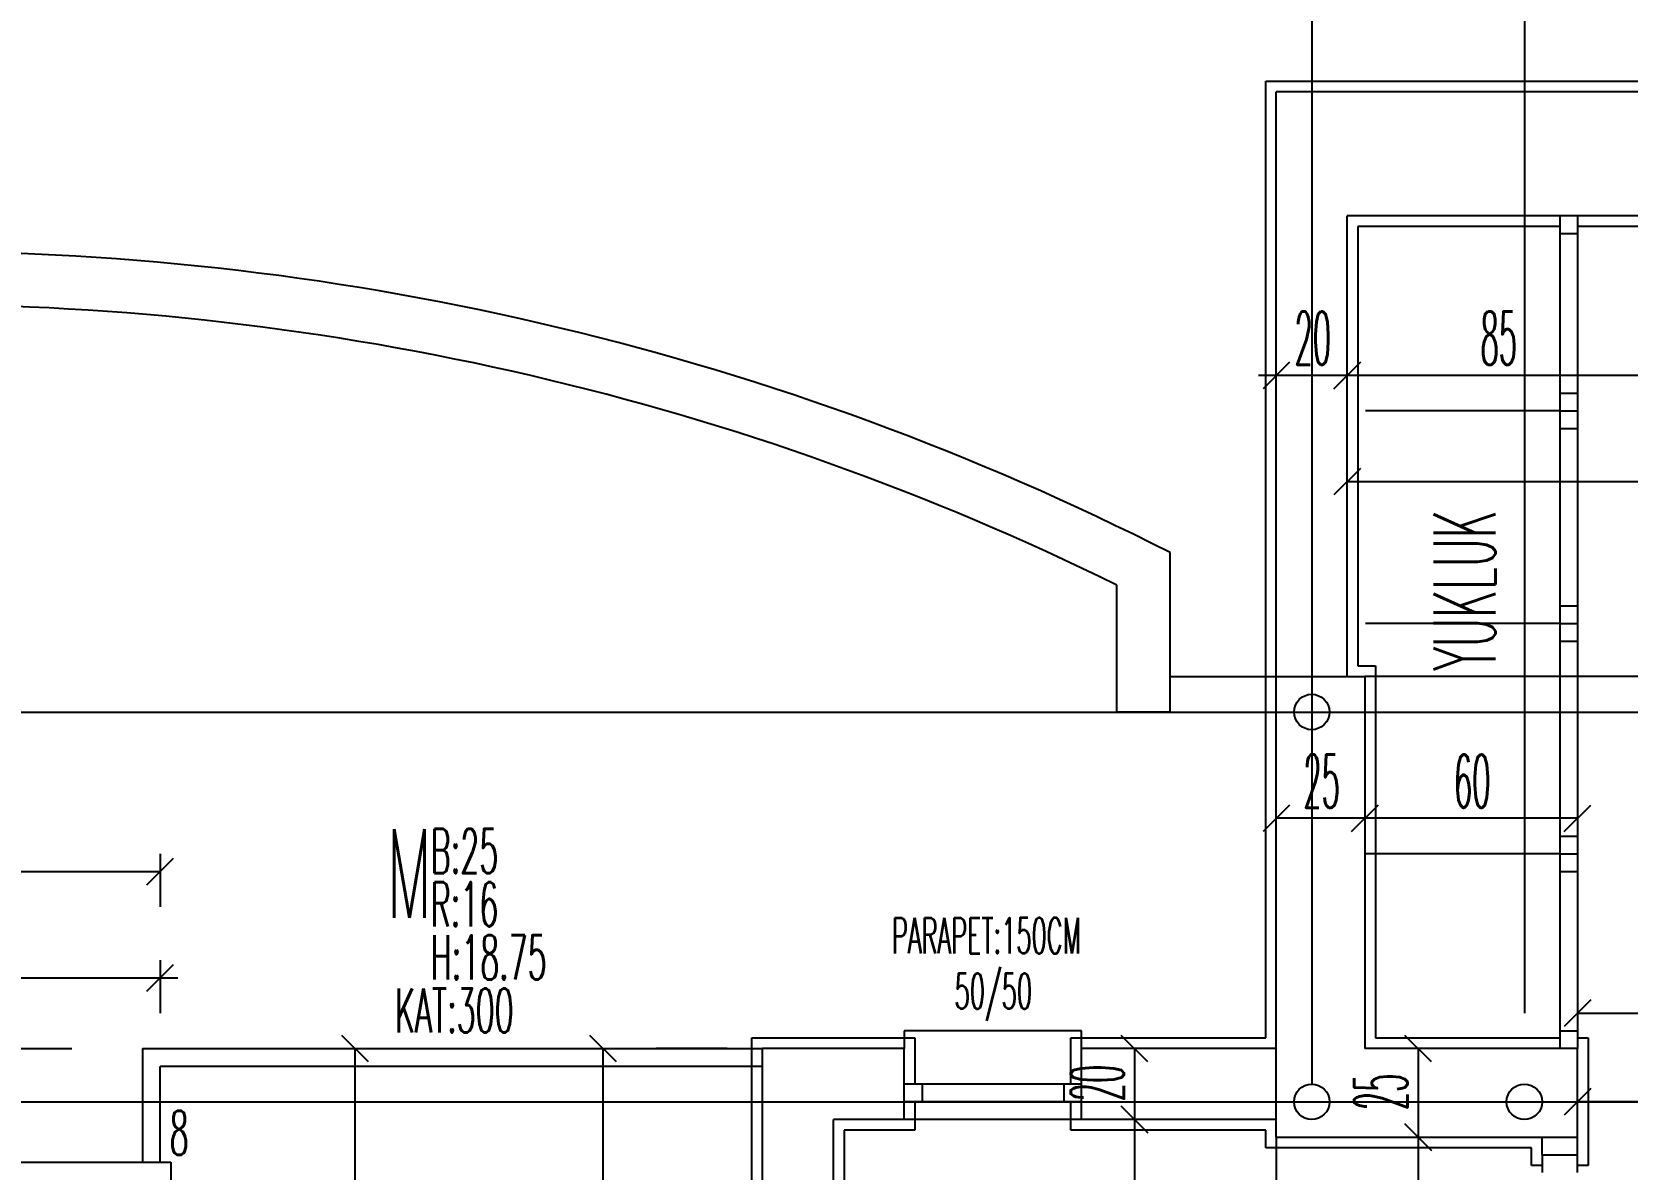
# Model space of a CAD drawing. Extents: x 78 to 306, y -397 to 18.
# Drawn here: x 273.3249 to 273.4149, y -396.4854 to -396.4212 of the extents above; entities that cross this region are included whole.
import ezdxf

# ---------------------------------------------------------------- set-up
doc = ezdxf.new("R2010")
doc.units = 0
doc.header["$LTSCALE"] = 0.5
doc.header["$MEASUREMENT"] = 0
doc.linetypes.add('DASHDOT2', pattern=[0.5, 0.25, -0.125, 0, -0.125])
doc.linetypes.add('DOT2', pattern=[0.125, 0, -0.125])
doc.layers.get('0').update_dxf_attribs({"linetype": 'CONTINUOUS'})
for name, color, linetype in [('AKS', 5, 'DASHDOT2'), ('ASHADE', 7, 'CONTINUOUS'), ('DUVAR', 6, 'CONTINUOUS'), ('IZDUSUM', 2, 'DOT2'), ('KAPI', 1, 'CONTINUOUS'), ('KOLON', 4, 'CONTINUOUS'), ('MERDIVEN', 3, 'CONTINUOUS'), ('OLCU', 31, 'CONTINUOUS'), ('SIVA', 7, 'CONTINUOUS'), ('TARAMA', 8, 'CONTINUOUS')]:
    doc.layers.add(name, color=color, linetype=linetype)
doc.styles.add('ICMEKAN', font='romans.shx', dxfattribs={"width": 0.55, "height": 0.2})
doc.styles.add('OLCU', font='romans.shx', dxfattribs={"width": 0.6, "height": 0.125})
doc.styles.add('OLCUIC', font='ROMANS.SHX', dxfattribs={"width": 0.4, "height": 0.15})

msp = doc.modelspace()

# ---------------------------------------------------------------- linework, layer by layer
at = {"color": 0, "linetype": 'ByBlock'}
for p, q in [((273.395893941935, -396.4398098737721), (273.394393941935, -396.4413098737721)), ((273.398393941935, -396.4413098737721), (273.399893941935, -396.4398098737721)), ((273.399893941935, -396.4398098737721), (273.398393941935, -396.4413098737721)), ((273.399893941935, -396.4458098737721), (273.398393941935, -396.4473098737721)), ((273.395893941935, -396.4648098737721), (273.394393941935, -396.4663098737721)), ((273.399393941935, -396.4663098737721), (273.400893941935, -396.4648098737721)), ((273.400893941935, -396.4648098737721), (273.399393941935, -396.4663098737721)), ((273.411393941935, -396.4663098737721), (273.412893941935, -396.4648098737721)), ((273.331393941935, -396.4693098737721), (273.332893941935, -396.4678098737721)), ((273.331393941935, -396.4753098737721), (273.332893941935, -396.4738098737721)), ((273.412893941935, -396.4758098737721), (273.411393941935, -396.4773098737721)), ((273.343893941935, -396.4793098737721), (273.342393941935, -396.4778098737721)), ((273.357893941935, -396.4793098737721), (273.356393941935, -396.4778098737721)), ((273.387893941935, -396.4793098737721), (273.386393941935, -396.4778098737721)), ((273.403893941935, -396.4793098737721), (273.402393941935, -396.4778098737721)), ((273.412893941935, -396.4808098737721), (273.411393941935, -396.4823098737721)), ((273.387893941935, -396.4833098737721), (273.386393941935, -396.4818098737721)), ((273.386393941935, -396.4818098737721), (273.387893941935, -396.4833098737721)), ((273.403893941935, -396.4843098737721), (273.402393941935, -396.4828098737721)), ((273.402393941935, -396.4828098737721), (273.403893941935, -396.4843098737721))]:
    msp.add_line(p, q, dxfattribs=at)
at = {"layer": 'AKS'}
for p, q in [((273.3681439419353, -396.8395598737721), (273.3681439419353, -396.3515598737721)), ((273.4091439419353, -396.3515598737721), (273.4091439419353, -396.8395598737721)), ((273.3291439419353, -396.8355598737721), (273.3291439419353, -396.3555598737721)), ((273.3971439419353, -396.3555598737721), (273.3971439419353, -396.8355598737721)), ((273.3181439419353, -396.4595598737721), (273.6141439419346, -396.4595598737721)), ((273.3181439419353, -396.4815598737721), (273.6141439419346, -396.4815598737721))]:
    msp.add_line(p, q, dxfattribs=at)
at = {"layer": 'ASHADE'}
for centre in [(273.3971439419353, -396.4595598737721), (273.3971439419353, -396.4815598737721), (273.4091439419353, -396.4815598737721)]:
    msp.add_circle(centre, 0.0009999999999999432, dxfattribs=at)
at = {"layer": 'DUVAR'}
for p, q in [((273.3951439419425, -396.4575598737721), (273.3951439419434, -396.4245598737758)), ((273.4161439419312, -396.4245598737758), (273.3951439419434, -396.4245598737758)), ((273.3991439419404, -396.4575598737721), (273.3991439419394, -396.4315598737762)), ((273.4161439419312, -396.431559873776), (273.3991439419389, -396.4315598737762)), ((273.3661439419355, -396.5375598737743), (273.3661439419359, -396.4785598737798)), ((273.3741439419367, -396.4785598737777), (273.3661439419359, -396.4785598737789)), ((273.3741439419369, -396.4785598737798), (273.3661439419359, -396.4785598737798)), ((273.3741439419369, -396.4825598737797), (273.3741439419367, -396.4785598737795)), ((273.3951439419419, -396.4785598737745), (273.3841439419367, -396.4785598737762)), ((273.3841439419367, -396.4825598737794), (273.3841439419367, -396.4785598737792)), ((273.3851439419354, -396.4785598737792), (273.3841439419367, -396.4785598737795)), ((273.3701439419372, -396.5095598737756), (273.3701439419382, -396.48255987378)), ((273.3741439419369, -396.4825598737797), (273.3701439419382, -396.48255987378)), ((273.3951439419353, -396.4825598737756), (273.3841439419367, -396.4825598737765)), ((273.410143941935, -396.4845598737746), (273.410143941935, -396.4835598737746)), ((273.4121439419351, -396.4845598737746), (273.4121439419351, -396.4835598737721)), ((273.410143941935, -396.4845598737746), (273.4121439419351, -396.4845598737746))]:
    msp.add_line(p, q, dxfattribs=at)
at = {"layer": 'IZDUSUM', "ltscale": 0.6}
for p, q in [((273.4971439419353, -396.4575598737758), (273.4001439419353, -396.4575598737758)), ((273.3951439419419, -396.4835598737721), (273.3951439419416, -396.5095598737758))]:
    msp.add_line(p, q, dxfattribs=at)
at = {"layer": 'KAPI'}
for p, q in [((273.4111439419394, -396.43155987378), (273.4111439419352, -396.4785598737749)), ((273.4121439419394, -396.43155987378), (273.4121439419351, -396.478559873775)), ((273.4111439419253, -396.4325598737778), (273.4121439419254, -396.4325598737778)), ((273.4111439419254, -396.4415598737734), (273.4121439419254, -396.4415598737734)), ((273.4111439419254, -396.4425598737735), (273.4121439419254, -396.4425598737735)), ((273.4111439419254, -396.4435598737734), (273.4121439419254, -396.4435598737734)), ((273.3891439419352, -396.4595598737759), (273.3891439419357, -396.4505598737721)), ((273.386143941935, -396.4595598737762), (273.386143941935, -396.4523999430706)), ((273.4111439419315, -396.4535598737741), (273.4121439419316, -396.4535598737741)), ((273.3891439419349, -396.4595598737759), (273.3891439419352, -396.4552997095516)), ((273.4111439419315, -396.4545598737741), (273.4121439419316, -396.4545598737741)), ((273.4111439419315, -396.4555598737741), (273.4121439419316, -396.4555598737741)), ((273.3891439419352, -396.4575598737763), (273.3951439419423, -396.4575598737769)), ((273.3891439419352, -396.4595598737762), (273.386143941935, -396.4595598737762)), ((273.4111439419315, -396.4665598737741), (273.4121439419316, -396.4665598737741)), ((273.4111439419315, -396.4675598737741), (273.4121439419316, -396.4675598737741)), ((273.4111439419315, -396.4685598737741), (273.4121439419316, -396.4685598737741)), ((273.3841439419369, -396.4775598737797), (273.3741439419369, -396.4775598737797)), ((273.3741439419369, -396.4775598737797), (273.3741439419369, -396.4785598737798)), ((273.3841439419369, -396.4785598737798), (273.3841439419369, -396.4775598737797)), ((273.4111439419315, -396.4775598737741), (273.4121439419316, -396.4775598737741)), ((273.3311439419354, -396.4785598737772), (273.3661439419355, -396.4785598737781)), ((273.3311439419354, -396.4785598737772), (273.3311439419354, -396.4849598737724)), ((273.3321439419353, -396.4849598737721), (273.3321439419353, -396.4795598737721)), ((273.3841439419369, -396.4805598737799), (273.3741439419369, -396.4805598737799)), ((273.375143941937, -396.4805598737799), (273.375143941937, -396.4815598737799)), ((273.3831439419369, -396.4805598737799), (273.3831439419369, -396.4815598737799)), ((273.3841439419369, -396.4815598737799), (273.3741439419369, -396.4815598737799)), ((273.3841439419369, -396.4825598737797), (273.3741439419369, -396.4825598737797)), ((273.410143941935, -396.4845598737746), (273.410143941935, -396.4855598737747)), ((273.4121439419351, -396.4855598737747), (273.4121439419351, -396.4845598737746))]:
    msp.add_line(p, q, dxfattribs=at)
at = {"layer": 'KAPI', "ltscale": 1.4}
msp.add_line((273.366143941935, -396.4795598737721), (273.3321439419353, -396.4795598737721), dxfattribs=at)
at = {"layer": 'KAPI'}
for centre, radius, start, end in [((273.3181579657748, -396.5902660095654), 0.1567061364139614, 63.06445634567752, 90.00512747510615), ((273.318157257158, -396.5903817048288), 0.1538218316261668, 63.76950622780137, 90.00495967355943)]:
    msp.add_arc(centre, radius, start, end, dxfattribs=at)
at = {"layer": 'KOLON'}
for p, q in [((273.3951439419353, -396.4575598737721), (273.4001439419353, -396.4575598737721)), ((273.3951439419353, -396.4835598737721), (273.3951439419353, -396.4575598737721)), ((273.4001439419353, -396.4575598737721), (273.4001439419353, -396.4785598737756)), ((273.4121439419351, -396.4785598737751), (273.4001439419353, -396.4785598737756)), ((273.4121439419351, -396.4835598737721), (273.4121439419351, -396.4785598737751)), ((273.3951439419419, -396.4835598737721), (273.4121439419351, -396.4835598737721))]:
    msp.add_line(p, q, dxfattribs=at)
at = {"layer": 'OLCU', "ltscale": 1.4}
for p, q in [((273.533143941935, -396.4405598737721), (273.394143941935, -396.4405598737721)), ((273.399143941935, -396.4405598737721), (273.395143941935, -396.4405598737721)), ((273.416143941935, -396.4405598737721), (273.399143941935, -396.4405598737721)), ((273.498143941935, -396.4465598737721), (273.399143941935, -396.4465598737721)), ((273.400143941935, -396.4655598737721), (273.395143941935, -396.4655598737721)), ((273.412143941935, -396.4655598737721), (273.400143941935, -396.4655598737721)), ((273.332143941935, -396.4675598737721), (273.332143941935, -396.4705598737721)), ((273.271143941935, -396.4685598737721), (273.332143941935, -396.4685598737721)), ((273.332143941935, -396.4735598737721), (273.332143941935, -396.4765598737721)), ((273.270143941935, -396.4745598737721), (273.333143941935, -396.4745598737721)), ((273.311143941935, -396.4745598737721), (273.332143941935, -396.4745598737721)), ((273.412143941935, -396.4765598737721), (273.498143941935, -396.4765598737721)), ((273.323143941935, -396.4785598737721), (273.327143941935, -396.4785598737721)), ((273.343143941935, -396.4945598737721), (273.343143941935, -396.4785598737721)), ((273.357143941935, -396.5375598737721), (273.357143941935, -396.4785598737721)), ((273.364143941935, -396.4785598737721), (273.360143941935, -396.4785598737721)), ((273.387143941935, -396.4785598737721), (273.387143941935, -396.4825598737721)), ((273.403143941935, -396.4785598737721), (273.403143941935, -396.4835598737721)), ((273.436143941935, -396.4815598737721), (273.412143941935, -396.4815598737721)), ((273.387143941935, -396.4825598737721), (273.387143941935, -396.5095598737721)), ((273.403143941935, -396.4835598737721), (273.403143941935, -396.5095598737721))]:
    msp.add_line(p, q, dxfattribs=at)
at = {"layer": 'SIVA', "ltscale": 1.4}
for p, q in [((273.3945439419353, -396.4575598737721), (273.3945439419435, -396.4239598737758)), ((273.3945439419435, -396.4239598737758), (273.4167439419313, -396.4239598737758)), ((273.4111439419393, -396.4321598737761), (273.3997439419394, -396.4321598737762)), ((273.3997439419394, -396.4321598737762), (273.3997439419404, -396.4569598737721)), ((273.4167439419313, -396.432159873776), (273.4121439419393, -396.432159873776)), ((273.3997439419404, -396.4569598737721), (273.4007439419353, -396.4569598737721)), ((273.4007439419353, -396.4569598737721), (273.4007439419353, -396.4779598737756)), ((273.3945439419353, -396.4779598737748), (273.3945439419353, -396.4575598737721)), ((273.3655439419355, -396.5369598737723), (273.3655439419359, -396.4779598737798)), ((273.3655439419359, -396.4779598737798), (273.3747439419366, -396.4779598737798)), ((273.3747439419366, -396.4779598737798), (273.3747439419368, -396.4805598737799)), ((273.3835439419367, -396.4805598737799), (273.3835439419367, -396.4779598737796)), ((273.3835439419367, -396.4779598737796), (273.3851439419353, -396.4779598737792)), ((273.3851439419353, -396.4779598737792), (273.3945439419353, -396.4779598737748)), ((273.4007439419353, -396.4779598737756), (273.4111439419352, -396.4779598737751)), ((273.4121439419352, -396.4779598737751), (273.4127439419352, -396.4779598737751)), ((273.4127439419352, -396.4779598737751), (273.4127439419352, -396.4835598737721)), ((273.3747439419369, -396.4815598737799), (273.374743941937, -396.4831598737796)), ((273.3835439419367, -396.4831598737796), (273.3835439419367, -396.4815598737799)), ((273.374743941937, -396.4831598737796), (273.3707439419382, -396.48315987378)), ((273.3707439419382, -396.48315987378), (273.3707439419372, -396.5089598737756)), ((273.3945439419353, -396.4831598737758), (273.3835439419367, -396.4831598737796)), ((273.3945439419353, -396.4841598737721), (273.3945439419353, -396.4831598737758)), ((273.409543941935, -396.4841598737721), (273.3945439419353, -396.4841598737721)), ((273.409543941935, -396.4851598737746), (273.409543941935, -396.4841598737721)), ((273.4127439419352, -396.4835598737721), (273.4127439419351, -396.4851598737746)), ((273.3181439419353, -396.4849598737767), (273.3327439419353, -396.4849598737719)), ((273.3327439419353, -396.4849598737719), (273.3327439419353, -396.4905598737721)), ((273.410143941935, -396.4851598737746), (273.409543941935, -396.4851598737746)), ((273.4127439419351, -396.4851598737746), (273.4121439419351, -396.4851598737746))]:
    msp.add_line(p, q, dxfattribs=at)
at = {"layer": 'TARAMA'}
for p, q in [((273.411173750288, -396.4425598737721), (273.400173750288, -396.4425598737721)), ((273.411173750288, -396.4545598737721), (273.400173750288, -396.4545598737721)), ((273.411173750288, -396.4675598737721), (273.400173750288, -396.4675598737721))]:
    msp.add_line(p, q, dxfattribs=at)

# ---------------------------------------------------------------- texts
at = {"layer": 'KAPI', "style": 'OLCU', "width": 0.5}
for s, p in [('B:25', (273.3474186686809, -396.4686590875199)), ('R:16', (273.3474186686809, -396.47165908752)), ('H:18.75', (273.3474186686809, -396.47465908752)), ('KAT:300', (273.345395668049, -396.47765908752)), ('8', (273.3326733764116, -396.4845638860435))]:
    msp.add_text(s, height=0.0025, rotation=359.9999999982087, dxfattribs=at).set_placement(p)
at = {"layer": 'KAPI', "linetype": 'Continuous', "style": 'ICMEKAN', "width": 0.5}
for s, p in [('PARAPET:150CM', (273.373439616921, -396.4731826543356)), ('50/50', (273.3769839166098, -396.4763230264891))]:
    msp.add_text(s, height=0.002, dxfattribs=at).set_placement(p)
at = {"layer": 'MERDIVEN', "linetype": 'ByBlock', "style": 'OLCU', "width": 0.5}
msp.add_text('YUKLUK', height=0.0035, rotation=90, dxfattribs=at).set_placement((273.4075072181788, -396.4572407034274))
at = {"layer": 'MERDIVEN', "style": 'OLCU', "width": 0.5}
msp.add_text('M', height=0.005, dxfattribs=at).set_placement((273.3449220567139, -396.4711787544593))
at = {"layer": 'OLCU', "style": 'OLCUIC', "width": 0.4}
for s, p in [('20', (273.3961725133636, -396.4399598737721)), ('85', (273.4066725133636, -396.4399598737721)), ('25', (273.3966725133636, -396.4649598737721)), ('60', (273.4051725133636, -396.4649598737721))]:
    msp.add_text(s, height=0.003, dxfattribs=at).set_placement(p)
for s, p in [('20', (273.386543941935, -396.4815313023435)), ('25', (273.4025439419351, -396.4820313023435))]:
    msp.add_text(s, height=0.003, rotation=90, dxfattribs=at).set_placement(p)

doc.saveas('drawing.dxf')
